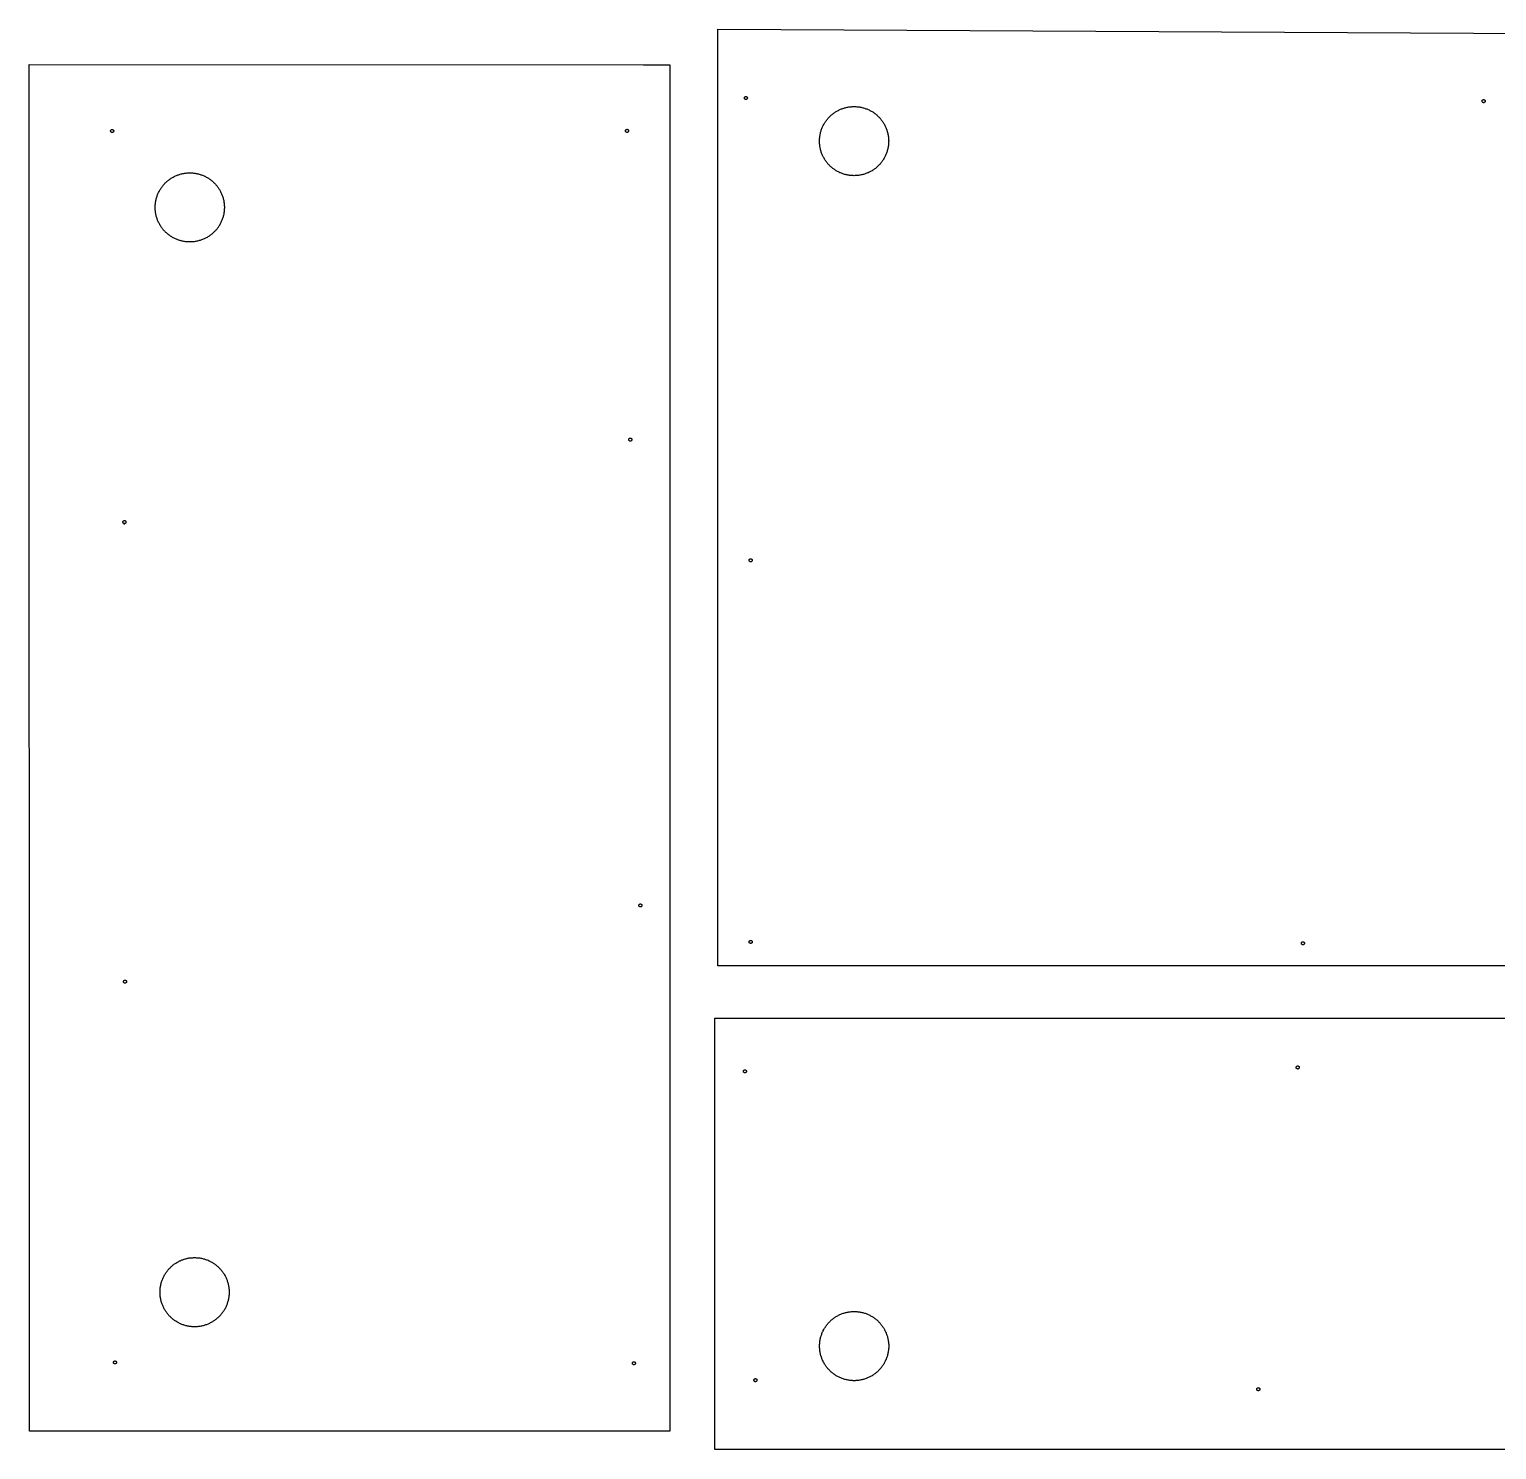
# Model space of a CAD drawing. Extents: x -1323 to 4106, y -2882 to 4656.
# Drawn here: x -1243 to 667, y -294 to 1555 of the extents above; entities that cross this region are included whole.
import ezdxf

# ---------------------------------------------------------------- set-up
doc = ezdxf.new("R2010")
doc.units = 0
doc.layers.add('Default_Layer', color=1, linetype='CONTINUOUS')

msp = doc.modelspace()

# ---------------------------------------------------------------- linework, layer by layer
at = {"layer": 'Default_Layer'}
for points in [[(1102.5, 335.5), (619.3, 335.5), (136.1, 335.5), (-347.1, 335.5), (-347.1, 741.9), (-347.1, 1148.3), (-347.1, 1554.8), (62.7, 1552.7), (472.5, 1550.6), (882.3, 1548.5)], [(-1120.3, 910.3), (-1119.3, 911.3)], [(887.7, -294.1), (-351, -294.1), (-351.3, 226.8), (-351.3, 226.8), (-351.3, 267.5), (2069.9, 267.5)]]:
    msp.add_lwpolyline(points, dxfattribs=at)
for points in [[(-443.9, 1508.4), (-409.8, 1508.4), (-409.8, -269.9), (-1243.1, -269.9), (-1243.4, 1509), (-443.9, 1508.4)], [(-312.7, 1465.4), (-312.7, 1465.6), (-312.7, 1465.8), (-312.6, 1465.9), (-312.6, 1466.1), (-312.5, 1466.3), (-312.4, 1466.5), (-312.3, 1466.6), (-312.1, 1466.8), (-312, 1466.9), (-311.8, 1467), (-311.7, 1467.1), (-311.5, 1467.2), (-311.3, 1467.3), (-311.1, 1467.3), (-310.9, 1467.3), (-310.7, 1467.4), (-310.5, 1467.3), (-310.3, 1467.3), (-310.1, 1467.3), (-309.9, 1467.2), (-309.8, 1467.1), (-309.6, 1467), (-309.4, 1466.9), (-309.3, 1466.8), (-309.2, 1466.6), (-309.1, 1466.5), (-309, 1466.3), (-308.9, 1466.1), (-308.8, 1465.9), (-308.8, 1465.8), (-308.7, 1465.6), (-308.7, 1465.4), (-308.7, 1465.1), (-308.8, 1464.9), (-308.8, 1464.8), (-308.9, 1464.6), (-309, 1464.4), (-309.1, 1464.2), (-309.2, 1464.1), (-309.3, 1463.9), (-309.4, 1463.8), (-309.6, 1463.7), (-309.8, 1463.6), (-309.9, 1463.5), (-310.1, 1463.4), (-310.3, 1463.4), (-310.5, 1463.4), (-310.7, 1463.4), (-310.9, 1463.4), (-311.1, 1463.4), (-311.3, 1463.4), (-311.5, 1463.5), (-311.7, 1463.6), (-311.8, 1463.7), (-312, 1463.8), (-312.1, 1463.9), (-312.3, 1464.1), (-312.4, 1464.2), (-312.5, 1464.4), (-312.6, 1464.6), (-312.6, 1464.8), (-312.7, 1464.9), (-312.7, 1465.1), (-312.7, 1465.4)], [(-214.8, 1409.2), (-214.8, 1410.4), (-214.8, 1411.6), (-214.7, 1412.7), (-214.6, 1413.9), (-214.5, 1415), (-214.3, 1416.1), (-214.1, 1417.2), (-213.9, 1418.3), (-213.7, 1419.4), (-213.4, 1420.5), (-213.1, 1421.6), (-212.8, 1422.6), (-212.5, 1423.7), (-212.1, 1424.7), (-211.7, 1425.7), (-211.3, 1426.8), (-210.9, 1427.8), (-210.4, 1428.8), (-209.9, 1429.7), (-209.4, 1430.7), (-208.9, 1431.6), (-208.3, 1432.6), (-207.8, 1433.5), (-207.2, 1434.4), (-206.5, 1435.3), (-205.9, 1436.2), (-205.2, 1437), (-204.6, 1437.9), (-203.9, 1438.7), (-203.2, 1439.5), (-202.4, 1440.3), (-201.7, 1441.1), (-200.9, 1441.8), (-200.1, 1442.6), (-199.3, 1443.3), (-198.5, 1444), (-197.6, 1444.7), (-196.8, 1445.3), (-195.9, 1445.9), (-195, 1446.6), (-194.1, 1447.2), (-193.2, 1447.7), (-192.2, 1448.3), (-191.3, 1448.8), (-190.3, 1449.3), (-189.4, 1449.8), (-188.4, 1450.3), (-187.4, 1450.7), (-186.3, 1451.1), (-185.3, 1451.5), (-184.3, 1451.9), (-183.2, 1452.2), (-182.2, 1452.5), (-181.1, 1452.8), (-180, 1453.1), (-178.9, 1453.3), (-177.8, 1453.5), (-176.7, 1453.7), (-175.6, 1453.9), (-174.4, 1454), (-173.3, 1454.1), (-172.2, 1454.2), (-171, 1454.2), (-169.8, 1454.2), (-168.7, 1454.2), (-167.5, 1454.2), (-166.4, 1454.1), (-165.2, 1454), (-164.1, 1453.9), (-163, 1453.7), (-161.9, 1453.5), (-160.8, 1453.3), (-159.7, 1453.1), (-158.6, 1452.8), (-157.5, 1452.5), (-156.5, 1452.2), (-155.4, 1451.9), (-154.4, 1451.5), (-153.3, 1451.1), (-152.3, 1450.7), (-151.3, 1450.3), (-150.3, 1449.8), (-149.4, 1449.3), (-148.4, 1448.8), (-147.4, 1448.3), (-146.5, 1447.7), (-145.6, 1447.2), (-144.7, 1446.6), (-143.8, 1445.9), (-142.9, 1445.3), (-142.1, 1444.7), (-141.2, 1444), (-140.4, 1443.3), (-139.6, 1442.6), (-138.8, 1441.8), (-138, 1441.1), (-137.3, 1440.3), (-136.5, 1439.5), (-135.8, 1438.7), (-135.1, 1437.9), (-134.4, 1437), (-133.8, 1436.2), (-133.1, 1435.3), (-132.5, 1434.4), (-131.9, 1433.5), (-131.4, 1432.6), (-130.8, 1431.6), (-130.3, 1430.7), (-129.8, 1429.7), (-129.3, 1428.8), (-128.8, 1427.8), (-128.4, 1426.8), (-128, 1425.7), (-127.6, 1424.7), (-127.2, 1423.7), (-126.9, 1422.6), (-126.6, 1421.6), (-126.3, 1420.5), (-126, 1419.4), (-125.8, 1418.3), (-125.5, 1417.2), (-125.4, 1416.1), (-125.2, 1415), (-125.1, 1413.9), (-125, 1412.7), (-124.9, 1411.6), (-124.9, 1410.4), (-124.8, 1409.2), (-124.9, 1408.1), (-124.9, 1406.9), (-125, 1405.8), (-125.1, 1404.6), (-125.2, 1403.5), (-125.4, 1402.4), (-125.5, 1401.3), (-125.8, 1400.2), (-126, 1399.1), (-126.3, 1398), (-126.6, 1396.9), (-126.9, 1395.9), (-127.2, 1394.8), (-127.6, 1393.8), (-128, 1392.7), (-128.4, 1391.7), (-128.8, 1390.7), (-129.3, 1389.7), (-129.8, 1388.8), (-130.3, 1387.8), (-130.8, 1386.9), (-131.4, 1385.9), (-131.9, 1385), (-132.5, 1384.1), (-133.1, 1383.2), (-133.8, 1382.3), (-134.4, 1381.5), (-135.1, 1380.6), (-135.8, 1379.8), (-136.5, 1379), (-137.3, 1378.2), (-138, 1377.4), (-138.8, 1376.7), (-139.6, 1375.9), (-140.4, 1375.2), (-141.2, 1374.5), (-142.1, 1373.8), (-142.9, 1373.2), (-143.8, 1372.6), (-144.7, 1371.9), (-145.6, 1371.3), (-146.5, 1370.8), (-147.4, 1370.2), (-148.4, 1369.7), (-149.4, 1369.2), (-150.3, 1368.7), (-151.3, 1368.2), (-152.3, 1367.8), (-153.3, 1367.4), (-154.4, 1367), (-155.4, 1366.6), (-156.5, 1366.3), (-157.5, 1366), (-158.6, 1365.7), (-159.7, 1365.4), (-160.8, 1365.2), (-161.9, 1365), (-163, 1364.8), (-164.1, 1364.6), (-165.2, 1364.5), (-166.4, 1364.4), (-167.5, 1364.3), (-168.7, 1364.3), (-169.8, 1364.2), (-171, 1364.3), (-172.2, 1364.3), (-173.3, 1364.4), (-174.4, 1364.5), (-175.6, 1364.6), (-176.7, 1364.8), (-177.8, 1365), (-178.9, 1365.2), (-180, 1365.4), (-181.1, 1365.7), (-182.2, 1366), (-183.2, 1366.3), (-184.3, 1366.6), (-185.3, 1367), (-186.3, 1367.4), (-187.4, 1367.8), (-188.4, 1368.2), (-189.4, 1368.7), (-190.3, 1369.2), (-191.3, 1369.7), (-192.2, 1370.2), (-193.2, 1370.8), (-194.1, 1371.3), (-195, 1371.9), (-195.9, 1372.6), (-196.8, 1373.2), (-197.6, 1373.8), (-198.5, 1374.5), (-199.3, 1375.2), (-200.1, 1375.9), (-200.9, 1376.7), (-201.7, 1377.4), (-202.4, 1378.2), (-203.2, 1379), (-203.9, 1379.8), (-204.6, 1380.6), (-205.2, 1381.5), (-205.9, 1382.3), (-206.5, 1383.2), (-207.2, 1384.1), (-207.8, 1385), (-208.3, 1385.9), (-208.9, 1386.9), (-209.4, 1387.8), (-209.9, 1388.8), (-210.4, 1389.7), (-210.9, 1390.7), (-211.3, 1391.7), (-211.7, 1392.7), (-212.1, 1393.8), (-212.5, 1394.8), (-212.8, 1395.9), (-213.1, 1396.9), (-213.4, 1398), (-213.7, 1399.1), (-213.9, 1400.2), (-214.1, 1401.3), (-214.3, 1402.4), (-214.5, 1403.5), (-214.6, 1404.6), (-214.7, 1405.8), (-214.8, 1406.9), (-214.8, 1408.1), (-214.8, 1409.2)], [(647.6, 1461.3), (647.6, 1461.5), (647.6, 1461.7), (647.6, 1461.9), (647.7, 1462.1), (647.8, 1462.3), (647.9, 1462.4), (648, 1462.6), (648.1, 1462.7), (648.3, 1462.8), (648.4, 1463), (648.6, 1463.1), (648.8, 1463.1), (649, 1463.2), (649.1, 1463.3), (649.3, 1463.3), (649.6, 1463.3), (649.8, 1463.3), (650, 1463.3), (650.1, 1463.2), (650.3, 1463.1), (650.5, 1463.1), (650.7, 1463), (650.8, 1462.8), (651, 1462.7), (651.1, 1462.6), (651.2, 1462.4), (651.3, 1462.3), (651.4, 1462.1), (651.5, 1461.9), (651.5, 1461.7), (651.5, 1461.5), (651.6, 1461.3), (651.5, 1461.1), (651.5, 1460.9), (651.5, 1460.7), (651.4, 1460.5), (651.3, 1460.4), (651.2, 1460.2), (651.1, 1460), (651, 1459.9), (650.8, 1459.8), (650.7, 1459.6), (650.5, 1459.5), (650.3, 1459.5), (650.1, 1459.4), (650, 1459.3), (649.8, 1459.3), (649.6, 1459.3), (649.3, 1459.3), (649.1, 1459.3), (649, 1459.4), (648.8, 1459.5), (648.6, 1459.5), (648.4, 1459.6), (648.3, 1459.8), (648.1, 1459.9), (648, 1460), (647.9, 1460.2), (647.8, 1460.4), (647.7, 1460.5), (647.6, 1460.7), (647.6, 1460.9), (647.6, 1461.1), (647.6, 1461.3)], [(-1135.6, 1420.5), (-1135.8, 1420.5), (-1136, 1420.5), (-1136.2, 1420.6), (-1136.4, 1420.6), (-1136.5, 1420.7), (-1136.7, 1420.8), (-1136.9, 1420.9), (-1137, 1421.1), (-1137.1, 1421.2), (-1137.3, 1421.4), (-1137.4, 1421.5), (-1137.4, 1421.7), (-1137.5, 1421.9), (-1137.6, 1422.1), (-1137.6, 1422.3), (-1137.6, 1422.5), (-1137.6, 1422.7), (-1137.6, 1422.9), (-1137.5, 1423.1), (-1137.4, 1423.3), (-1137.4, 1423.4), (-1137.3, 1423.6), (-1137.1, 1423.7), (-1137, 1423.9), (-1136.9, 1424), (-1136.7, 1424.1), (-1136.5, 1424.2), (-1136.4, 1424.3), (-1136.2, 1424.4), (-1136, 1424.4), (-1135.8, 1424.5), (-1135.6, 1424.5), (-1135.4, 1424.5), (-1135.2, 1424.4), (-1135, 1424.4), (-1134.8, 1424.3), (-1134.6, 1424.2), (-1134.5, 1424.1), (-1134.3, 1424), (-1134.2, 1423.9), (-1134, 1423.7), (-1133.9, 1423.6), (-1133.8, 1423.4), (-1133.8, 1423.3), (-1133.7, 1423.1), (-1133.6, 1422.9), (-1133.6, 1422.7), (-1133.6, 1422.5), (-1133.6, 1422.3), (-1133.6, 1422.1), (-1133.7, 1421.9), (-1133.8, 1421.7), (-1133.8, 1421.5), (-1133.9, 1421.4), (-1134, 1421.2), (-1134.2, 1421.1), (-1134.3, 1420.9), (-1134.5, 1420.8), (-1134.6, 1420.7), (-1134.8, 1420.6), (-1135, 1420.6), (-1135.2, 1420.5), (-1135.4, 1420.5), (-1135.6, 1420.5)], [(-465.3, 1420.7), (-465.6, 1420.7), (-465.7, 1420.7), (-465.9, 1420.8), (-466.1, 1420.8), (-466.3, 1420.9), (-466.5, 1421), (-466.6, 1421.1), (-466.8, 1421.3), (-466.9, 1421.4), (-467, 1421.6), (-467.1, 1421.7), (-467.2, 1421.9), (-467.3, 1422.1), (-467.3, 1422.3), (-467.3, 1422.5), (-467.3, 1422.7), (-467.3, 1422.9), (-467.3, 1423.1), (-467.3, 1423.3), (-467.2, 1423.5), (-467.1, 1423.6), (-467, 1423.8), (-466.9, 1424), (-466.8, 1424.1), (-466.6, 1424.2), (-466.5, 1424.3), (-466.3, 1424.4), (-466.1, 1424.5), (-465.9, 1424.6), (-465.7, 1424.6), (-465.6, 1424.7), (-465.3, 1424.7), (-465.1, 1424.7), (-464.9, 1424.6), (-464.8, 1424.6), (-464.6, 1424.5), (-464.4, 1424.4), (-464.2, 1424.3), (-464.1, 1424.2), (-463.9, 1424.1), (-463.8, 1424), (-463.7, 1423.8), (-463.6, 1423.6), (-463.5, 1423.5), (-463.4, 1423.3), (-463.4, 1423.1), (-463.4, 1422.9), (-463.3, 1422.7), (-463.4, 1422.5), (-463.4, 1422.3), (-463.4, 1422.1), (-463.5, 1421.9), (-463.6, 1421.7), (-463.7, 1421.6), (-463.8, 1421.4), (-463.9, 1421.3), (-464.1, 1421.1), (-464.2, 1421), (-464.4, 1420.9), (-464.6, 1420.8), (-464.8, 1420.8), (-464.9, 1420.7), (-465.1, 1420.7), (-465.3, 1420.7)], [(-1034.5, 1278), (-1035.7, 1278), (-1036.8, 1278), (-1038, 1278.1), (-1039.1, 1278.2), (-1040.3, 1278.3), (-1041.4, 1278.5), (-1042.5, 1278.7), (-1043.6, 1278.9), (-1044.7, 1279.1), (-1045.8, 1279.4), (-1046.9, 1279.7), (-1047.9, 1280), (-1049, 1280.3), (-1050, 1280.7), (-1051, 1281.1), (-1052, 1281.5), (-1053.1, 1282), (-1054, 1282.4), (-1055, 1282.9), (-1056, 1283.4), (-1056.9, 1283.9), (-1057.9, 1284.5), (-1058.8, 1285.1), (-1059.7, 1285.7), (-1060.6, 1286.3), (-1061.5, 1286.9), (-1062.3, 1287.6), (-1063.2, 1288.3), (-1064, 1288.9), (-1064.8, 1289.7), (-1065.6, 1290.4), (-1066.4, 1291.2), (-1067.1, 1291.9), (-1067.8, 1292.7), (-1068.6, 1293.5), (-1069.3, 1294.4), (-1069.9, 1295.2), (-1070.6, 1296.1), (-1071.2, 1296.9), (-1071.8, 1297.8), (-1072.4, 1298.7), (-1073, 1299.6), (-1073.6, 1300.6), (-1074.1, 1301.5), (-1074.6, 1302.5), (-1075.1, 1303.5), (-1075.6, 1304.5), (-1076, 1305.5), (-1076.4, 1306.5), (-1076.8, 1307.5), (-1077.2, 1308.5), (-1077.5, 1309.6), (-1077.8, 1310.7), (-1078.1, 1311.7), (-1078.4, 1312.8), (-1078.6, 1313.9), (-1078.8, 1315), (-1079, 1316.1), (-1079.2, 1317.2), (-1079.3, 1318.4), (-1079.4, 1319.5), (-1079.5, 1320.7), (-1079.5, 1321.8), (-1079.5, 1323), (-1079.5, 1324.1), (-1079.5, 1325.3), (-1079.4, 1326.4), (-1079.3, 1327.6), (-1079.2, 1328.7), (-1079, 1329.8), (-1078.8, 1330.9), (-1078.6, 1332), (-1078.4, 1333.1), (-1078.1, 1334.2), (-1077.8, 1335.3), (-1077.5, 1336.4), (-1077.2, 1337.4), (-1076.8, 1338.4), (-1076.4, 1339.5), (-1076, 1340.5), (-1075.6, 1341.5), (-1075.1, 1342.5), (-1074.6, 1343.5), (-1074.1, 1344.4), (-1073.6, 1345.4), (-1073, 1346.3), (-1072.4, 1347.2), (-1071.8, 1348.1), (-1071.2, 1349), (-1070.6, 1349.9), (-1069.9, 1350.8), (-1069.3, 1351.6), (-1068.6, 1352.4), (-1067.8, 1353.2), (-1067.1, 1354), (-1066.4, 1354.8), (-1065.6, 1355.5), (-1064.8, 1356.3), (-1064, 1357), (-1063.2, 1357.7), (-1062.3, 1358.4), (-1061.5, 1359), (-1060.6, 1359.7), (-1059.7, 1360.3), (-1058.8, 1360.9), (-1057.9, 1361.5), (-1056.9, 1362), (-1056, 1362.5), (-1055, 1363.1), (-1054, 1363.5), (-1053.1, 1364), (-1052, 1364.4), (-1051, 1364.9), (-1050, 1365.2), (-1049, 1365.6), (-1047.9, 1366), (-1046.9, 1366.3), (-1045.8, 1366.6), (-1044.7, 1366.8), (-1043.6, 1367.1), (-1042.5, 1367.3), (-1041.4, 1367.5), (-1040.3, 1367.6), (-1039.1, 1367.7), (-1038, 1367.8), (-1036.8, 1367.9), (-1035.7, 1368), (-1034.5, 1368), (-1033.4, 1368), (-1032.2, 1367.9), (-1031.1, 1367.8), (-1029.9, 1367.7), (-1028.8, 1367.6), (-1027.7, 1367.5), (-1026.6, 1367.3), (-1025.5, 1367.1), (-1024.4, 1366.8), (-1023.3, 1366.6), (-1022.2, 1366.3), (-1021.2, 1366), (-1020.1, 1365.6), (-1019.1, 1365.2), (-1018, 1364.9), (-1017, 1364.4), (-1016, 1364), (-1015, 1363.5), (-1014, 1363.1), (-1013.1, 1362.5), (-1012.1, 1362), (-1011.2, 1361.5), (-1010.3, 1360.9), (-1009.4, 1360.3), (-1008.5, 1359.7), (-1007.6, 1359), (-1006.7, 1358.4), (-1005.9, 1357.7), (-1005.1, 1357), (-1004.3, 1356.3), (-1003.5, 1355.5), (-1002.7, 1354.8), (-1002, 1354), (-1001.2, 1353.2), (-1000.5, 1352.4), (-999.8, 1351.6), (-999.1, 1350.8), (-998.5, 1349.9), (-997.8, 1349), (-997.2, 1348.1), (-996.6, 1347.2), (-996, 1346.3), (-995.5, 1345.4), (-995, 1344.4), (-994.5, 1343.5), (-994, 1342.5), (-993.5, 1341.5), (-993.1, 1340.5), (-992.7, 1339.5), (-992.3, 1338.4), (-991.9, 1337.4), (-991.6, 1336.4), (-991.2, 1335.3), (-990.9, 1334.2), (-990.7, 1333.1), (-990.4, 1332), (-990.2, 1330.9), (-990.1, 1329.8), (-989.9, 1328.7), (-989.8, 1327.6), (-989.7, 1326.4), (-989.6, 1325.3), (-989.5, 1324.1), (-989.5, 1323), (-989.5, 1321.8), (-989.6, 1320.7), (-989.7, 1319.5), (-989.8, 1318.4), (-989.9, 1317.2), (-990.1, 1316.1), (-990.2, 1315), (-990.4, 1313.9), (-990.7, 1312.8), (-990.9, 1311.7), (-991.2, 1310.7), (-991.6, 1309.6), (-991.9, 1308.5), (-992.3, 1307.5), (-992.7, 1306.5), (-993.1, 1305.5), (-993.5, 1304.5), (-994, 1303.5), (-994.5, 1302.5), (-995, 1301.5), (-995.5, 1300.6), (-996, 1299.6), (-996.6, 1298.7), (-997.2, 1297.8), (-997.8, 1296.9), (-998.5, 1296.1), (-999.1, 1295.2), (-999.8, 1294.4), (-1000.5, 1293.5), (-1001.2, 1292.7), (-1002, 1291.9), (-1002.7, 1291.2), (-1003.5, 1290.4), (-1004.3, 1289.7), (-1005.1, 1288.9), (-1005.9, 1288.3), (-1006.7, 1287.6), (-1007.6, 1286.9), (-1008.5, 1286.3), (-1009.4, 1285.7), (-1010.3, 1285.1), (-1011.2, 1284.5), (-1012.1, 1283.9), (-1013.1, 1283.4), (-1014, 1282.9), (-1015, 1282.4), (-1016, 1282), (-1017, 1281.5), (-1018, 1281.1), (-1019.1, 1280.7), (-1020.1, 1280.3), (-1021.2, 1280), (-1022.2, 1279.7), (-1023.3, 1279.4), (-1024.4, 1279.1), (-1025.5, 1278.9), (-1026.6, 1278.7), (-1027.7, 1278.5), (-1028.8, 1278.3), (-1029.9, 1278.2), (-1031.1, 1278.1), (-1032.2, 1278), (-1033.4, 1278), (-1034.5, 1278)], [(-461.1, 1018.7), (-461.3, 1018.8), (-461.5, 1018.8), (-461.7, 1018.8), (-461.9, 1018.9), (-462, 1019), (-462.2, 1019.1), (-462.4, 1019.2), (-462.5, 1019.3), (-462.6, 1019.5), (-462.8, 1019.6), (-462.9, 1019.8), (-462.9, 1020), (-463, 1020.2), (-463.1, 1020.3), (-463.1, 1020.5), (-463.1, 1020.7), (-463.1, 1021), (-463.1, 1021.2), (-463, 1021.3), (-462.9, 1021.5), (-462.9, 1021.7), (-462.8, 1021.9), (-462.6, 1022), (-462.5, 1022.2), (-462.4, 1022.3), (-462.2, 1022.4), (-462, 1022.5), (-461.9, 1022.6), (-461.7, 1022.7), (-461.5, 1022.7), (-461.3, 1022.7), (-461.1, 1022.7), (-460.9, 1022.7), (-460.7, 1022.7), (-460.5, 1022.7), (-460.3, 1022.6), (-460.1, 1022.5), (-460, 1022.4), (-459.8, 1022.3), (-459.7, 1022.2), (-459.5, 1022), (-459.4, 1021.9), (-459.3, 1021.7), (-459.3, 1021.5), (-459.2, 1021.3), (-459.1, 1021.2), (-459.1, 1021), (-459.1, 1020.7), (-459.1, 1020.5), (-459.1, 1020.3), (-459.2, 1020.2), (-459.3, 1020), (-459.3, 1019.8), (-459.4, 1019.6), (-459.5, 1019.5), (-459.7, 1019.3), (-459.8, 1019.2), (-460, 1019.1), (-460.1, 1019), (-460.3, 1018.9), (-460.5, 1018.8), (-460.7, 1018.8), (-460.9, 1018.8), (-461.1, 1018.7)], [(-1119.5, 911.4), (-1119.8, 911.4), (-1120, 911.4), (-1120.1, 911.5), (-1120.3, 911.5), (-1120.5, 911.6), (-1120.7, 911.7), (-1120.8, 911.8), (-1121, 912), (-1121.1, 912.1), (-1121.2, 912.3), (-1121.3, 912.4), (-1121.4, 912.6), (-1121.5, 912.8), (-1121.5, 913), (-1121.5, 913.2), (-1121.5, 913.4), (-1121.5, 913.6), (-1121.5, 913.8), (-1121.5, 914), (-1121.4, 914.2), (-1121.3, 914.3), (-1121.2, 914.5), (-1121.1, 914.6), (-1121, 914.8), (-1120.8, 914.9), (-1120.7, 915), (-1120.5, 915.1), (-1120.3, 915.2), (-1120.1, 915.3), (-1120, 915.3), (-1119.8, 915.4), (-1119.5, 915.4), (-1119.3, 915.4), (-1119.1, 915.3), (-1119, 915.3), (-1118.8, 915.2), (-1118.6, 915.1), (-1118.4, 915), (-1118.3, 914.9), (-1118.1, 914.8), (-1118, 914.6), (-1117.9, 914.5), (-1117.8, 914.3), (-1117.7, 914.2), (-1117.6, 914), (-1117.6, 913.8), (-1117.6, 913.6), (-1117.5, 913.4), (-1117.6, 913.2), (-1117.6, 913), (-1117.6, 912.8), (-1117.7, 912.6), (-1117.8, 912.4), (-1117.9, 912.3), (-1118, 912.1), (-1118.1, 912), (-1118.3, 911.8), (-1118.4, 911.7), (-1118.6, 911.6), (-1118.8, 911.5), (-1119, 911.5), (-1119.1, 911.4), (-1119.3, 911.4), (-1119.5, 911.4)], [(-306.4, 863.7), (-306.4, 863.9), (-306.4, 864.1), (-306.3, 864.3), (-306.3, 864.4), (-306.2, 864.6), (-306.1, 864.8), (-306, 864.9), (-305.8, 865.1), (-305.7, 865.2), (-305.5, 865.3), (-305.4, 865.4), (-305.2, 865.5), (-305, 865.6), (-304.8, 865.6), (-304.6, 865.7), (-304.4, 865.7), (-304.2, 865.7), (-304, 865.6), (-303.8, 865.6), (-303.6, 865.5), (-303.5, 865.4), (-303.3, 865.3), (-303.1, 865.2), (-303, 865.1), (-302.9, 864.9), (-302.8, 864.8), (-302.7, 864.6), (-302.6, 864.4), (-302.5, 864.3), (-302.5, 864.1), (-302.4, 863.9), (-302.4, 863.7), (-302.4, 863.5), (-302.5, 863.3), (-302.5, 863.1), (-302.6, 862.9), (-302.7, 862.7), (-302.8, 862.5), (-302.9, 862.4), (-303, 862.2), (-303.1, 862.1), (-303.3, 862), (-303.5, 861.9), (-303.6, 861.8), (-303.8, 861.8), (-304, 861.7), (-304.2, 861.7), (-304.4, 861.7), (-304.6, 861.7), (-304.8, 861.7), (-305, 861.8), (-305.2, 861.8), (-305.4, 861.9), (-305.5, 862), (-305.7, 862.1), (-305.8, 862.2), (-306, 862.4), (-306.1, 862.5), (-306.2, 862.7), (-306.3, 862.9), (-306.3, 863.1), (-306.4, 863.3), (-306.4, 863.5), (-306.4, 863.7)], [(-448, 412.3), (-448.2, 412.3), (-448.4, 412.3), (-448.6, 412.4), (-448.8, 412.5), (-448.9, 412.5), (-449.1, 412.6), (-449.3, 412.8), (-449.4, 412.9), (-449.5, 413), (-449.6, 413.2), (-449.7, 413.4), (-449.8, 413.5), (-449.9, 413.7), (-449.9, 413.9), (-450, 414.1), (-450, 414.3), (-450, 414.5), (-449.9, 414.7), (-449.9, 414.9), (-449.8, 415.1), (-449.7, 415.3), (-449.6, 415.4), (-449.5, 415.6), (-449.4, 415.7), (-449.3, 415.8), (-449.1, 416), (-448.9, 416.1), (-448.8, 416.1), (-448.6, 416.2), (-448.4, 416.3), (-448.2, 416.3), (-448, 416.3), (-447.8, 416.3), (-447.6, 416.3), (-447.4, 416.2), (-447.2, 416.1), (-447, 416.1), (-446.9, 416), (-446.7, 415.8), (-446.6, 415.7), (-446.4, 415.6), (-446.3, 415.4), (-446.2, 415.3), (-446.1, 415.1), (-446.1, 414.9), (-446, 414.7), (-446, 414.5), (-446, 414.3), (-446, 414.1), (-446, 413.9), (-446.1, 413.7), (-446.1, 413.5), (-446.2, 413.4), (-446.3, 413.2), (-446.4, 413), (-446.6, 412.9), (-446.7, 412.8), (-446.9, 412.6), (-447, 412.5), (-447.2, 412.5), (-447.4, 412.4), (-447.6, 412.3), (-447.8, 412.3), (-448, 412.3)], [(-306.4, 366.8), (-306.4, 367), (-306.4, 367.2), (-306.3, 367.4), (-306.3, 367.6), (-306.2, 367.7), (-306.1, 367.9), (-306, 368.1), (-305.8, 368.2), (-305.7, 368.3), (-305.5, 368.5), (-305.4, 368.6), (-305.2, 368.6), (-305, 368.7), (-304.8, 368.8), (-304.6, 368.8), (-304.4, 368.8), (-304.2, 368.8), (-304, 368.8), (-303.8, 368.7), (-303.6, 368.6), (-303.5, 368.6), (-303.3, 368.5), (-303.1, 368.3), (-303, 368.2), (-302.9, 368.1), (-302.8, 367.9), (-302.7, 367.7), (-302.6, 367.6), (-302.5, 367.4), (-302.5, 367.2), (-302.4, 367), (-302.4, 366.8), (-302.4, 366.6), (-302.5, 366.4), (-302.5, 366.2), (-302.6, 366), (-302.7, 365.8), (-302.8, 365.7), (-302.9, 365.5), (-303, 365.4), (-303.1, 365.3), (-303.3, 365.1), (-303.5, 365), (-303.6, 365), (-303.8, 364.9), (-304, 364.8), (-304.2, 364.8), (-304.4, 364.8), (-304.6, 364.8), (-304.8, 364.8), (-305, 364.9), (-305.2, 365), (-305.4, 365), (-305.5, 365.1), (-305.7, 365.3), (-305.8, 365.4), (-306, 365.5), (-306.1, 365.7), (-306.2, 365.8), (-306.3, 366), (-306.3, 366.2), (-306.4, 366.4), (-306.4, 366.6), (-306.4, 366.8)], [(412.4, 365.1), (412.4, 365.3), (412.4, 365.5), (412.4, 365.7), (412.5, 365.9), (412.6, 366.1), (412.7, 366.3), (412.8, 366.4), (412.9, 366.6), (413.1, 366.7), (413.2, 366.8), (413.4, 366.9), (413.6, 367), (413.8, 367.1), (414, 367.1), (414.2, 367.1), (414.4, 367.1), (414.6, 367.1), (414.8, 367.1), (415, 367.1), (415.1, 367), (415.3, 366.9), (415.5, 366.8), (415.6, 366.7), (415.8, 366.6), (415.9, 366.4), (416, 366.3), (416.1, 366.1), (416.2, 365.9), (416.3, 365.7), (416.3, 365.5), (416.3, 365.3), (416.4, 365.1), (416.3, 364.9), (416.3, 364.7), (416.3, 364.5), (416.2, 364.4), (416.1, 364.2), (416, 364), (415.9, 363.9), (415.8, 363.7), (415.6, 363.6), (415.5, 363.5), (415.3, 363.4), (415.1, 363.3), (415, 363.2), (414.8, 363.2), (414.6, 363.2), (414.4, 363.1), (414.2, 363.2), (414, 363.2), (413.8, 363.2), (413.6, 363.3), (413.4, 363.4), (413.2, 363.5), (413.1, 363.6), (412.9, 363.7), (412.8, 363.9), (412.7, 364), (412.6, 364.2), (412.5, 364.4), (412.4, 364.5), (412.4, 364.7), (412.4, 364.9), (412.4, 365.1)], [(-1118.9, 313.1), (-1119.1, 313.1), (-1119.3, 313.2), (-1119.5, 313.2), (-1119.6, 313.3), (-1119.8, 313.4), (-1120, 313.5), (-1120.1, 313.6), (-1120.3, 313.7), (-1120.4, 313.9), (-1120.5, 314), (-1120.6, 314.2), (-1120.7, 314.4), (-1120.8, 314.5), (-1120.8, 314.7), (-1120.9, 314.9), (-1120.9, 315.1), (-1120.9, 315.3), (-1120.8, 315.5), (-1120.8, 315.7), (-1120.7, 315.9), (-1120.6, 316.1), (-1120.5, 316.3), (-1120.4, 316.4), (-1120.3, 316.5), (-1120.1, 316.7), (-1120, 316.8), (-1119.8, 316.9), (-1119.6, 317), (-1119.5, 317), (-1119.3, 317.1), (-1119.1, 317.1), (-1118.9, 317.1), (-1118.7, 317.1), (-1118.5, 317.1), (-1118.3, 317), (-1118.1, 317), (-1117.9, 316.9), (-1117.7, 316.8), (-1117.6, 316.7), (-1117.4, 316.5), (-1117.3, 316.4), (-1117.2, 316.3), (-1117.1, 316.1), (-1117, 315.9), (-1117, 315.7), (-1116.9, 315.5), (-1116.9, 315.3), (-1116.9, 315.1), (-1116.9, 314.9), (-1116.9, 314.7), (-1117, 314.5), (-1117, 314.4), (-1117.1, 314.2), (-1117.2, 314), (-1117.3, 313.9), (-1117.4, 313.7), (-1117.6, 313.6), (-1117.7, 313.5), (-1117.9, 313.4), (-1118.1, 313.3), (-1118.3, 313.2), (-1118.5, 313.2), (-1118.7, 313.1), (-1118.9, 313.1)], [(-310, 198.4), (-310, 198.2), (-310, 198), (-310, 197.8), (-310.1, 197.7), (-310.2, 197.5), (-310.3, 197.3), (-310.4, 197.2), (-310.5, 197), (-310.7, 196.9), (-310.8, 196.8), (-311, 196.7), (-311.2, 196.6), (-311.4, 196.5), (-311.5, 196.5), (-311.7, 196.5), (-312, 196.4), (-312.2, 196.5), (-312.4, 196.5), (-312.5, 196.5), (-312.7, 196.6), (-312.9, 196.7), (-313.1, 196.8), (-313.2, 196.9), (-313.4, 197), (-313.5, 197.2), (-313.6, 197.3), (-313.7, 197.5), (-313.8, 197.7), (-313.9, 197.8), (-313.9, 198), (-313.9, 198.2), (-314, 198.4), (-313.9, 198.6), (-313.9, 198.8), (-313.9, 199), (-313.8, 199.2), (-313.7, 199.4), (-313.6, 199.6), (-313.5, 199.7), (-313.4, 199.9), (-313.2, 200), (-313.1, 200.1), (-312.9, 200.2), (-312.7, 200.3), (-312.5, 200.4), (-312.4, 200.4), (-312.2, 200.4), (-312, 200.4), (-311.7, 200.4), (-311.5, 200.4), (-311.4, 200.4), (-311.2, 200.3), (-311, 200.2), (-310.8, 200.1), (-310.7, 200), (-310.5, 199.9), (-310.4, 199.7), (-310.3, 199.6), (-310.2, 199.4), (-310.1, 199.2), (-310, 199), (-310, 198.8), (-310, 198.6), (-310, 198.4)], [(409.6, 203.4), (409.6, 203.2), (409.6, 203), (409.5, 202.8), (409.5, 202.6), (409.4, 202.5), (409.3, 202.3), (409.2, 202.1), (409, 202), (408.9, 201.9), (408.7, 201.8), (408.6, 201.7), (408.4, 201.6), (408.2, 201.5), (408, 201.5), (407.8, 201.4), (407.6, 201.4), (407.4, 201.4), (407.2, 201.5), (407, 201.5), (406.8, 201.6), (406.7, 201.7), (406.5, 201.8), (406.3, 201.9), (406.2, 202), (406.1, 202.1), (406, 202.3), (405.9, 202.5), (405.8, 202.6), (405.7, 202.8), (405.7, 203), (405.6, 203.2), (405.6, 203.4), (405.6, 203.6), (405.7, 203.8), (405.7, 204), (405.8, 204.2), (405.9, 204.4), (406, 204.5), (406.1, 204.7), (406.2, 204.8), (406.3, 205), (406.5, 205.1), (406.7, 205.2), (406.8, 205.3), (407, 205.3), (407.2, 205.4), (407.4, 205.4), (407.6, 205.4), (407.8, 205.4), (408, 205.4), (408.2, 205.3), (408.4, 205.3), (408.6, 205.2), (408.7, 205.1), (408.9, 205), (409, 204.8), (409.2, 204.7), (409.3, 204.5), (409.4, 204.4), (409.5, 204.2), (409.5, 204), (409.6, 203.8), (409.6, 203.6), (409.6, 203.4)], [(-1028.3, -134.1), (-1029.5, -134.1), (-1030.6, -134), (-1031.8, -134), (-1032.9, -133.9), (-1034, -133.7), (-1035.2, -133.6), (-1036.3, -133.4), (-1037.4, -133.2), (-1038.5, -133), (-1039.6, -132.7), (-1040.6, -132.4), (-1041.7, -132.1), (-1042.7, -131.7), (-1043.8, -131.4), (-1044.8, -131), (-1045.8, -130.6), (-1046.8, -130.1), (-1047.8, -129.7), (-1048.8, -129.2), (-1049.8, -128.7), (-1050.7, -128.1), (-1051.6, -127.6), (-1052.6, -127), (-1053.5, -126.4), (-1054.4, -125.8), (-1055.2, -125.2), (-1056.1, -124.5), (-1056.9, -123.8), (-1057.8, -123.1), (-1058.6, -122.4), (-1059.4, -121.7), (-1060.1, -120.9), (-1060.9, -120.2), (-1061.6, -119.4), (-1062.3, -118.6), (-1063, -117.7), (-1063.7, -116.9), (-1064.4, -116), (-1065, -115.2), (-1065.6, -114.3), (-1066.2, -113.4), (-1066.8, -112.4), (-1067.3, -111.5), (-1067.9, -110.6), (-1068.4, -109.6), (-1068.9, -108.6), (-1069.3, -107.6), (-1069.8, -106.6), (-1070.2, -105.6), (-1070.6, -104.6), (-1070.9, -103.5), (-1071.3, -102.5), (-1071.6, -101.4), (-1071.9, -100.4), (-1072.2, -99.3), (-1072.4, -98.2), (-1072.6, -97.1), (-1072.8, -96), (-1072.9, -94.8), (-1073.1, -93.7), (-1073.2, -92.6), (-1073.3, -91.4), (-1073.3, -90.3), (-1073.3, -89.1), (-1073.3, -87.9), (-1073.3, -86.8), (-1073.2, -85.6), (-1073.1, -84.5), (-1072.9, -83.4), (-1072.8, -82.3), (-1072.6, -81.1), (-1072.4, -80), (-1072.2, -78.9), (-1071.9, -77.9), (-1071.6, -76.8), (-1071.3, -75.7), (-1070.9, -74.7), (-1070.6, -73.6), (-1070.2, -72.6), (-1069.8, -71.6), (-1069.3, -70.6), (-1068.9, -69.6), (-1068.4, -68.6), (-1067.9, -67.7), (-1067.3, -66.7), (-1066.8, -65.8), (-1066.2, -64.9), (-1065.6, -63.9), (-1065, -63.1), (-1064.4, -62.2), (-1063.7, -61.3), (-1063, -60.5), (-1062.3, -59.7), (-1061.6, -58.8), (-1060.9, -58.1), (-1060.1, -57.3), (-1059.4, -56.5), (-1058.6, -55.8), (-1057.8, -55.1), (-1056.9, -54.4), (-1056.1, -53.7), (-1055.2, -53), (-1054.4, -52.4), (-1053.5, -51.8), (-1052.6, -51.2), (-1051.6, -50.6), (-1050.7, -50.1), (-1049.8, -49.5), (-1048.8, -49), (-1047.8, -48.5), (-1046.8, -48.1), (-1045.8, -47.6), (-1044.8, -47.2), (-1043.8, -46.8), (-1042.7, -46.5), (-1041.7, -46.1), (-1040.6, -45.8), (-1039.6, -45.5), (-1038.5, -45.3), (-1037.4, -45), (-1036.3, -44.8), (-1035.2, -44.6), (-1034, -44.5), (-1032.9, -44.3), (-1031.8, -44.2), (-1030.6, -44.2), (-1029.5, -44.1), (-1028.3, -44.1), (-1027.1, -44.1), (-1026, -44.2), (-1024.8, -44.2), (-1023.7, -44.3), (-1022.6, -44.5), (-1021.5, -44.6), (-1020.3, -44.8), (-1019.2, -45), (-1018.1, -45.3), (-1017.1, -45.5), (-1016, -45.8), (-1014.9, -46.1), (-1013.9, -46.5), (-1012.8, -46.8), (-1011.8, -47.2), (-1010.8, -47.6), (-1009.8, -48.1), (-1008.8, -48.5), (-1007.8, -49), (-1006.9, -49.5), (-1005.9, -50.1), (-1005, -50.6), (-1004.1, -51.2), (-1003.2, -51.8), (-1002.3, -52.4), (-1001.4, -53), (-1000.5, -53.7), (-999.7, -54.4), (-998.9, -55.1), (-998.1, -55.8), (-997.3, -56.5), (-996.5, -57.3), (-995.7, -58.1), (-995, -58.8), (-994.3, -59.7), (-993.6, -60.5), (-992.9, -61.3), (-992.3, -62.2), (-991.6, -63.1), (-991, -63.9), (-990.4, -64.9), (-989.8, -65.8), (-989.3, -66.7), (-988.7, -67.7), (-988.2, -68.6), (-987.7, -69.6), (-987.3, -70.6), (-986.8, -71.6), (-986.4, -72.6), (-986, -73.6), (-985.7, -74.7), (-985.3, -75.7), (-985, -76.8), (-984.7, -77.9), (-984.5, -78.9), (-984.2, -80), (-984, -81.1), (-983.8, -82.3), (-983.7, -83.4), (-983.5, -84.5), (-983.4, -85.6), (-983.4, -86.8), (-983.3, -87.9), (-983.3, -89.1), (-983.3, -90.3), (-983.4, -91.4), (-983.4, -92.6), (-983.5, -93.7), (-983.7, -94.8), (-983.8, -96), (-984, -97.1), (-984.2, -98.2), (-984.5, -99.3), (-984.7, -100.4), (-985, -101.4), (-985.3, -102.5), (-985.7, -103.5), (-986, -104.6), (-986.4, -105.6), (-986.8, -106.6), (-987.3, -107.6), (-987.7, -108.6), (-988.2, -109.6), (-988.7, -110.6), (-989.3, -111.5), (-989.8, -112.4), (-990.4, -113.4), (-991, -114.3), (-991.6, -115.2), (-992.3, -116), (-992.9, -116.9), (-993.6, -117.7), (-994.3, -118.6), (-995, -119.4), (-995.7, -120.2), (-996.5, -120.9), (-997.3, -121.7), (-998.1, -122.4), (-998.9, -123.1), (-999.7, -123.8), (-1000.5, -124.5), (-1001.4, -125.2), (-1002.3, -125.8), (-1003.2, -126.4), (-1004.1, -127), (-1005, -127.6), (-1005.9, -128.1), (-1006.9, -128.7), (-1007.8, -129.2), (-1008.8, -129.7), (-1009.8, -130.1), (-1010.8, -130.6), (-1011.8, -131), (-1012.8, -131.4), (-1013.9, -131.7), (-1014.9, -132.1), (-1016, -132.4), (-1017.1, -132.7), (-1018.1, -133), (-1019.2, -133.2), (-1020.3, -133.4), (-1021.5, -133.6), (-1022.6, -133.7), (-1023.7, -133.9), (-1024.8, -134), (-1026, -134), (-1027.1, -134.1), (-1028.3, -134.1)], [(-124.8, -159.3), (-124.8, -160.4), (-124.8, -161.6), (-124.9, -162.7), (-125, -163.9), (-125.1, -165), (-125.3, -166.1), (-125.5, -167.3), (-125.7, -168.4), (-125.9, -169.4), (-126.2, -170.5), (-126.5, -171.6), (-126.8, -172.7), (-127.1, -173.7), (-127.5, -174.8), (-127.9, -175.8), (-128.3, -176.8), (-128.8, -177.8), (-129.2, -178.8), (-129.7, -179.8), (-130.2, -180.7), (-130.7, -181.7), (-131.3, -182.6), (-131.9, -183.5), (-132.5, -184.4), (-133.1, -185.3), (-133.7, -186.2), (-134.4, -187.1), (-135.1, -187.9), (-135.8, -188.7), (-136.5, -189.5), (-137.2, -190.3), (-138, -191.1), (-138.7, -191.9), (-139.5, -192.6), (-140.3, -193.3), (-141.2, -194), (-142, -194.7), (-142.9, -195.3), (-143.7, -196), (-144.6, -196.6), (-145.5, -197.2), (-146.4, -197.8), (-147.4, -198.3), (-148.3, -198.9), (-149.3, -199.4), (-150.3, -199.8), (-151.3, -200.3), (-152.3, -200.7), (-153.3, -201.2), (-154.3, -201.6), (-155.3, -201.9), (-156.4, -202.3), (-157.5, -202.6), (-158.5, -202.9), (-159.6, -203.1), (-160.7, -203.4), (-161.8, -203.6), (-162.9, -203.8), (-164, -203.9), (-165.2, -204.1), (-166.3, -204.2), (-167.5, -204.2), (-168.6, -204.3), (-169.8, -204.3), (-170.9, -204.3), (-172.1, -204.2), (-173.2, -204.2), (-174.4, -204.1), (-175.5, -203.9), (-176.6, -203.8), (-177.7, -203.6), (-178.8, -203.4), (-179.9, -203.1), (-181, -202.9), (-182.1, -202.6), (-183.2, -202.3), (-184.2, -201.9), (-185.3, -201.6), (-186.3, -201.2), (-187.3, -200.7), (-188.3, -200.3), (-189.3, -199.8), (-190.3, -199.4), (-191.2, -198.9), (-192.2, -198.3), (-193.1, -197.8), (-194, -197.2), (-194.9, -196.6), (-195.8, -196), (-196.7, -195.3), (-197.6, -194.7), (-198.4, -194), (-199.2, -193.3), (-200, -192.6), (-200.8, -191.9), (-201.6, -191.1), (-202.4, -190.3), (-203.1, -189.5), (-203.8, -188.7), (-204.5, -187.9), (-205.2, -187.1), (-205.8, -186.2), (-206.5, -185.3), (-207.1, -184.4), (-207.7, -183.5), (-208.3, -182.6), (-208.8, -181.7), (-209.3, -180.7), (-209.9, -179.8), (-210.3, -178.8), (-210.8, -177.8), (-211.2, -176.8), (-211.7, -175.8), (-212, -174.8), (-212.4, -173.7), (-212.8, -172.7), (-213.1, -171.6), (-213.4, -170.5), (-213.6, -169.4), (-213.9, -168.4), (-214.1, -167.3), (-214.3, -166.1), (-214.4, -165), (-214.5, -163.9), (-214.6, -162.7), (-214.7, -161.6), (-214.8, -160.4), (-214.8, -159.3), (-214.8, -158.1), (-214.7, -157), (-214.6, -155.8), (-214.5, -154.7), (-214.4, -153.6), (-214.3, -152.4), (-214.1, -151.3), (-213.9, -150.2), (-213.6, -149.1), (-213.4, -148), (-213.1, -147), (-212.8, -145.9), (-212.4, -144.9), (-212, -143.8), (-211.7, -142.8), (-211.2, -141.8), (-210.8, -140.8), (-210.3, -139.8), (-209.9, -138.8), (-209.3, -137.8), (-208.8, -136.9), (-208.3, -136), (-207.7, -135), (-207.1, -134.1), (-206.5, -133.2), (-205.8, -132.4), (-205.2, -131.5), (-204.5, -130.7), (-203.8, -129.8), (-203.1, -129), (-202.4, -128.2), (-201.6, -127.5), (-200.8, -126.7), (-200, -126), (-199.2, -125.3), (-198.4, -124.6), (-197.6, -123.9), (-196.7, -123.2), (-195.8, -122.6), (-194.9, -122), (-194, -121.4), (-193.1, -120.8), (-192.2, -120.2), (-191.2, -119.7), (-190.3, -119.2), (-189.3, -118.7), (-188.3, -118.3), (-187.3, -117.8), (-186.3, -117.4), (-185.3, -117), (-184.2, -116.6), (-183.2, -116.3), (-182.1, -116), (-181, -115.7), (-179.9, -115.4), (-178.8, -115.2), (-177.7, -115), (-176.6, -114.8), (-175.5, -114.6), (-174.4, -114.5), (-173.2, -114.4), (-172.1, -114.3), (-170.9, -114.3), (-169.8, -114.3), (-168.6, -114.3), (-167.5, -114.3), (-166.3, -114.4), (-165.2, -114.5), (-164, -114.6), (-162.9, -114.8), (-161.8, -115), (-160.7, -115.2), (-159.6, -115.4), (-158.5, -115.7), (-157.5, -116), (-156.4, -116.3), (-155.3, -116.6), (-154.3, -117), (-153.3, -117.4), (-152.3, -117.8), (-151.3, -118.3), (-150.3, -118.7), (-149.3, -119.2), (-148.3, -119.7), (-147.4, -120.2), (-146.4, -120.8), (-145.5, -121.4), (-144.6, -122), (-143.7, -122.6), (-142.9, -123.2), (-142, -123.9), (-141.2, -124.6), (-140.3, -125.3), (-139.5, -126), (-138.7, -126.7), (-138, -127.5), (-137.2, -128.2), (-136.5, -129), (-135.8, -129.8), (-135.1, -130.7), (-134.4, -131.5), (-133.7, -132.4), (-133.1, -133.2), (-132.5, -134.1), (-131.9, -135), (-131.3, -136), (-130.7, -136.9), (-130.2, -137.8), (-129.7, -138.8), (-129.2, -139.8), (-128.8, -140.8), (-128.3, -141.8), (-127.9, -142.8), (-127.5, -143.8), (-127.1, -144.9), (-126.8, -145.9), (-126.5, -147), (-126.2, -148), (-125.9, -149.1), (-125.7, -150.2), (-125.5, -151.3), (-125.3, -152.4), (-125.1, -153.6), (-125, -154.7), (-124.9, -155.8), (-124.8, -157), (-124.8, -158.1), (-124.8, -159.3)], [(-1131.9, -182.5), (-1132.1, -182.5), (-1132.3, -182.5), (-1132.5, -182.4), (-1132.6, -182.4), (-1132.8, -182.3), (-1133, -182.2), (-1133.1, -182.1), (-1133.3, -181.9), (-1133.4, -181.8), (-1133.5, -181.6), (-1133.6, -181.5), (-1133.7, -181.3), (-1133.8, -181.1), (-1133.8, -180.9), (-1133.9, -180.7), (-1133.9, -180.5), (-1133.9, -180.3), (-1133.8, -180.1), (-1133.8, -179.9), (-1133.7, -179.7), (-1133.6, -179.6), (-1133.5, -179.4), (-1133.4, -179.2), (-1133.3, -179.1), (-1133.1, -179), (-1133, -178.9), (-1132.8, -178.8), (-1132.6, -178.7), (-1132.5, -178.6), (-1132.3, -178.5), (-1132.1, -178.5), (-1131.9, -178.5), (-1131.7, -178.5), (-1131.5, -178.5), (-1131.3, -178.6), (-1131.1, -178.7), (-1130.9, -178.8), (-1130.7, -178.9), (-1130.6, -179), (-1130.5, -179.1), (-1130.3, -179.2), (-1130.2, -179.4), (-1130.1, -179.6), (-1130, -179.7), (-1130, -179.9), (-1129.9, -180.1), (-1129.9, -180.3), (-1129.9, -180.5), (-1129.9, -180.7), (-1129.9, -180.9), (-1130, -181.1), (-1130, -181.3), (-1130.1, -181.5), (-1130.2, -181.6), (-1130.3, -181.8), (-1130.5, -181.9), (-1130.6, -182.1), (-1130.7, -182.2), (-1130.9, -182.3), (-1131.1, -182.4), (-1131.3, -182.4), (-1131.5, -182.5), (-1131.7, -182.5), (-1131.9, -182.5)], [(-456.4, -183.6), (-456.6, -183.6), (-456.8, -183.5), (-457, -183.5), (-457.2, -183.4), (-457.4, -183.3), (-457.5, -183.2), (-457.7, -183.1), (-457.8, -183), (-458, -182.9), (-458.1, -182.7), (-458.2, -182.5), (-458.3, -182.4), (-458.3, -182.2), (-458.4, -182), (-458.4, -181.8), (-458.4, -181.6), (-458.4, -181.4), (-458.4, -181.2), (-458.3, -181), (-458.3, -180.8), (-458.2, -180.6), (-458.1, -180.5), (-458, -180.3), (-457.8, -180.2), (-457.7, -180), (-457.5, -179.9), (-457.4, -179.8), (-457.2, -179.7), (-457, -179.7), (-456.8, -179.6), (-456.6, -179.6), (-456.4, -179.6), (-456.2, -179.6), (-456, -179.6), (-455.8, -179.7), (-455.6, -179.7), (-455.5, -179.8), (-455.3, -179.9), (-455.2, -180), (-455, -180.2), (-454.9, -180.3), (-454.8, -180.5), (-454.7, -180.6), (-454.6, -180.8), (-454.5, -181), (-454.5, -181.2), (-454.4, -181.4), (-454.4, -181.6), (-454.4, -181.8), (-454.5, -182), (-454.5, -182.2), (-454.6, -182.4), (-454.7, -182.5), (-454.8, -182.7), (-454.9, -182.9), (-455, -183), (-455.2, -183.1), (-455.3, -183.2), (-455.5, -183.3), (-455.6, -183.4), (-455.8, -183.5), (-456, -183.5), (-456.2, -183.6), (-456.4, -183.6)], [(-296.3, -203.6), (-296.3, -203.8), (-296.3, -204), (-296.4, -204.2), (-296.4, -204.4), (-296.5, -204.6), (-296.6, -204.7), (-296.7, -204.9), (-296.8, -205), (-297, -205.2), (-297.1, -205.3), (-297.3, -205.4), (-297.5, -205.5), (-297.7, -205.5), (-297.9, -205.6), (-298.1, -205.6), (-298.3, -205.6), (-298.5, -205.6), (-298.7, -205.6), (-298.9, -205.5), (-299, -205.5), (-299.2, -205.4), (-299.4, -205.3), (-299.5, -205.2), (-299.7, -205), (-299.8, -204.9), (-299.9, -204.7), (-300, -204.6), (-300.1, -204.4), (-300.2, -204.2), (-300.2, -204), (-300.3, -203.8), (-300.3, -203.6), (-300.3, -203.4), (-300.2, -203.2), (-300.2, -203), (-300.1, -202.8), (-300, -202.7), (-299.9, -202.5), (-299.8, -202.4), (-299.7, -202.2), (-299.5, -202.1), (-299.4, -202), (-299.2, -201.9), (-299, -201.8), (-298.9, -201.7), (-298.7, -201.7), (-298.5, -201.6), (-298.3, -201.6), (-298.1, -201.6), (-297.9, -201.7), (-297.7, -201.7), (-297.5, -201.8), (-297.3, -201.9), (-297.1, -202), (-297, -202.1), (-296.8, -202.2), (-296.7, -202.4), (-296.6, -202.5), (-296.5, -202.7), (-296.4, -202.8), (-296.4, -203), (-296.3, -203.2), (-296.3, -203.4), (-296.3, -203.6)], [(358.3, -215.4), (358.3, -215.6), (358.2, -215.8), (358.2, -216), (358.1, -216.2), (358, -216.4), (357.9, -216.6), (357.8, -216.7), (357.7, -216.9), (357.5, -217), (357.4, -217.1), (357.2, -217.2), (357, -217.3), (356.9, -217.4), (356.7, -217.4), (356.5, -217.4), (356.3, -217.4), (356.1, -217.4), (355.9, -217.4), (355.7, -217.4), (355.5, -217.3), (355.3, -217.2), (355.1, -217.1), (355, -217), (354.9, -216.9), (354.7, -216.7), (354.6, -216.6), (354.5, -216.4), (354.4, -216.2), (354.4, -216), (354.3, -215.8), (354.3, -215.6), (354.3, -215.4), (354.3, -215.2), (354.3, -215), (354.4, -214.8), (354.4, -214.7), (354.5, -214.5), (354.6, -214.3), (354.7, -214.2), (354.9, -214), (355, -213.9), (355.1, -213.8), (355.3, -213.7), (355.5, -213.6), (355.7, -213.5), (355.9, -213.5), (356.1, -213.5), (356.3, -213.4), (356.5, -213.5), (356.7, -213.5), (356.9, -213.5), (357, -213.6), (357.2, -213.7), (357.4, -213.8), (357.5, -213.9), (357.7, -214), (357.8, -214.2), (357.9, -214.3), (358, -214.5), (358.1, -214.7), (358.2, -214.8), (358.2, -215), (358.3, -215.2), (358.3, -215.4)]]:
    msp.add_lwpolyline(points, close=True, dxfattribs=at)

doc.saveas('drawing.dxf')
